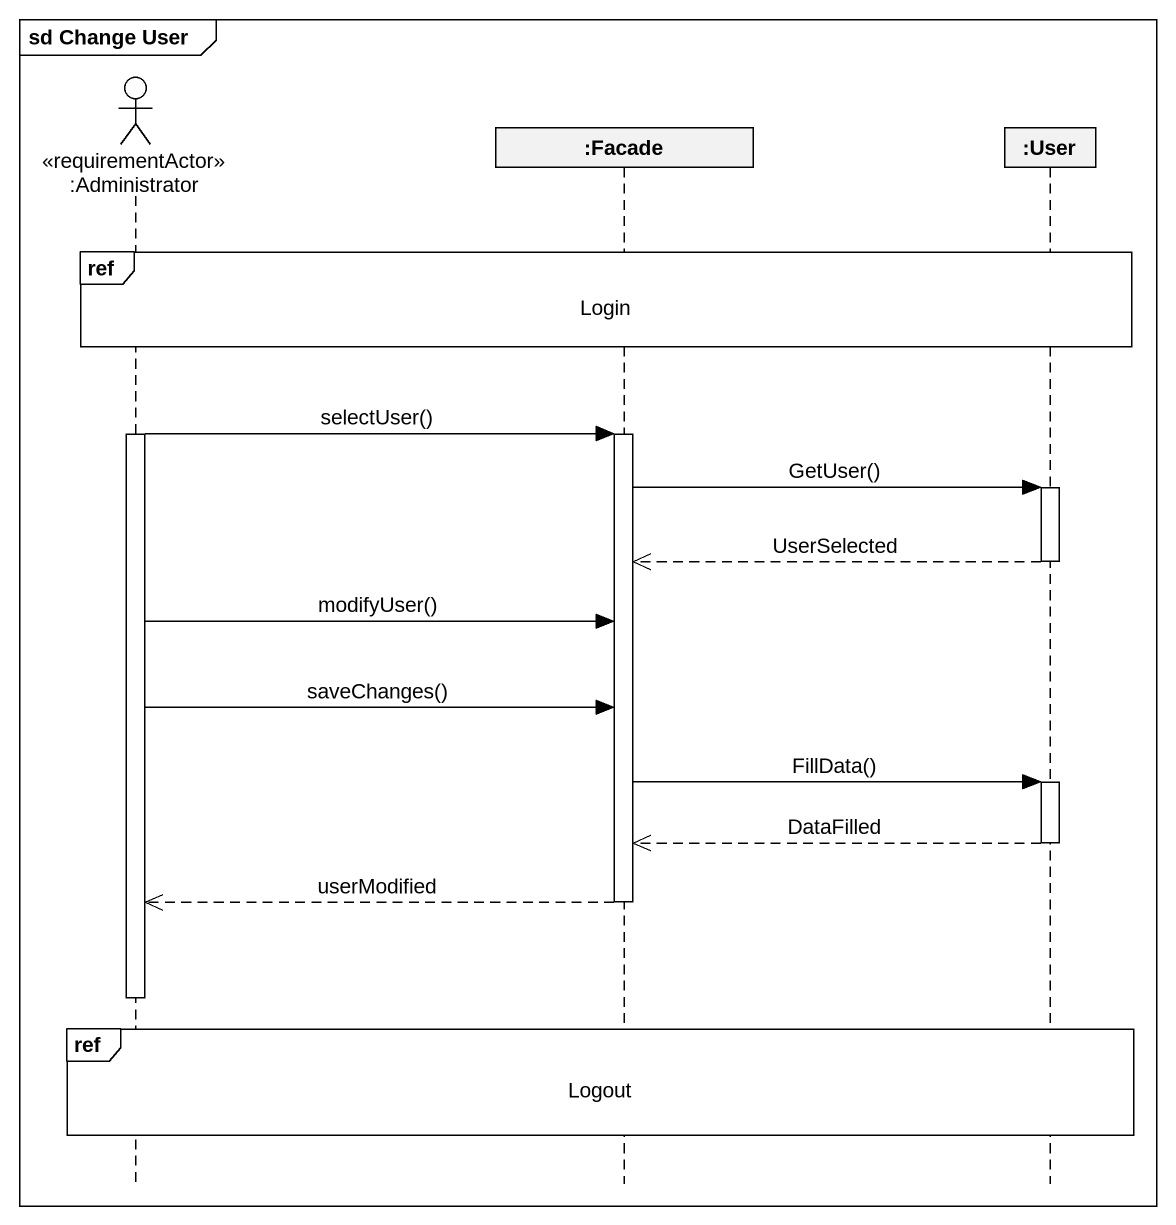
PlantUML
@startuml
mainframe sd Change User
hide footbox
actor ":Administrator" as Administrator <<requirementActor>>
participant ":Facade" as Facade
participant ":User" as User

ref over Administrator, Facade, User : Login
activate Administrator
Administrator -> Facade : selectUser()
activate Facade
Facade -> User : GetUser()
activate User
User -->> Facade : UserSelected
deactivate User
Administrator -> Facade : modifyUser()
Administrator -> Facade : saveChanges()
Facade -> User : FillData()
activate User
User -->> Facade : DataFilled
deactivate User
Facade -->> Administrator : userModified
deactivate Facade
deactivate Administrator
ref over Administrator, Facade, User : Logout
@enduml
